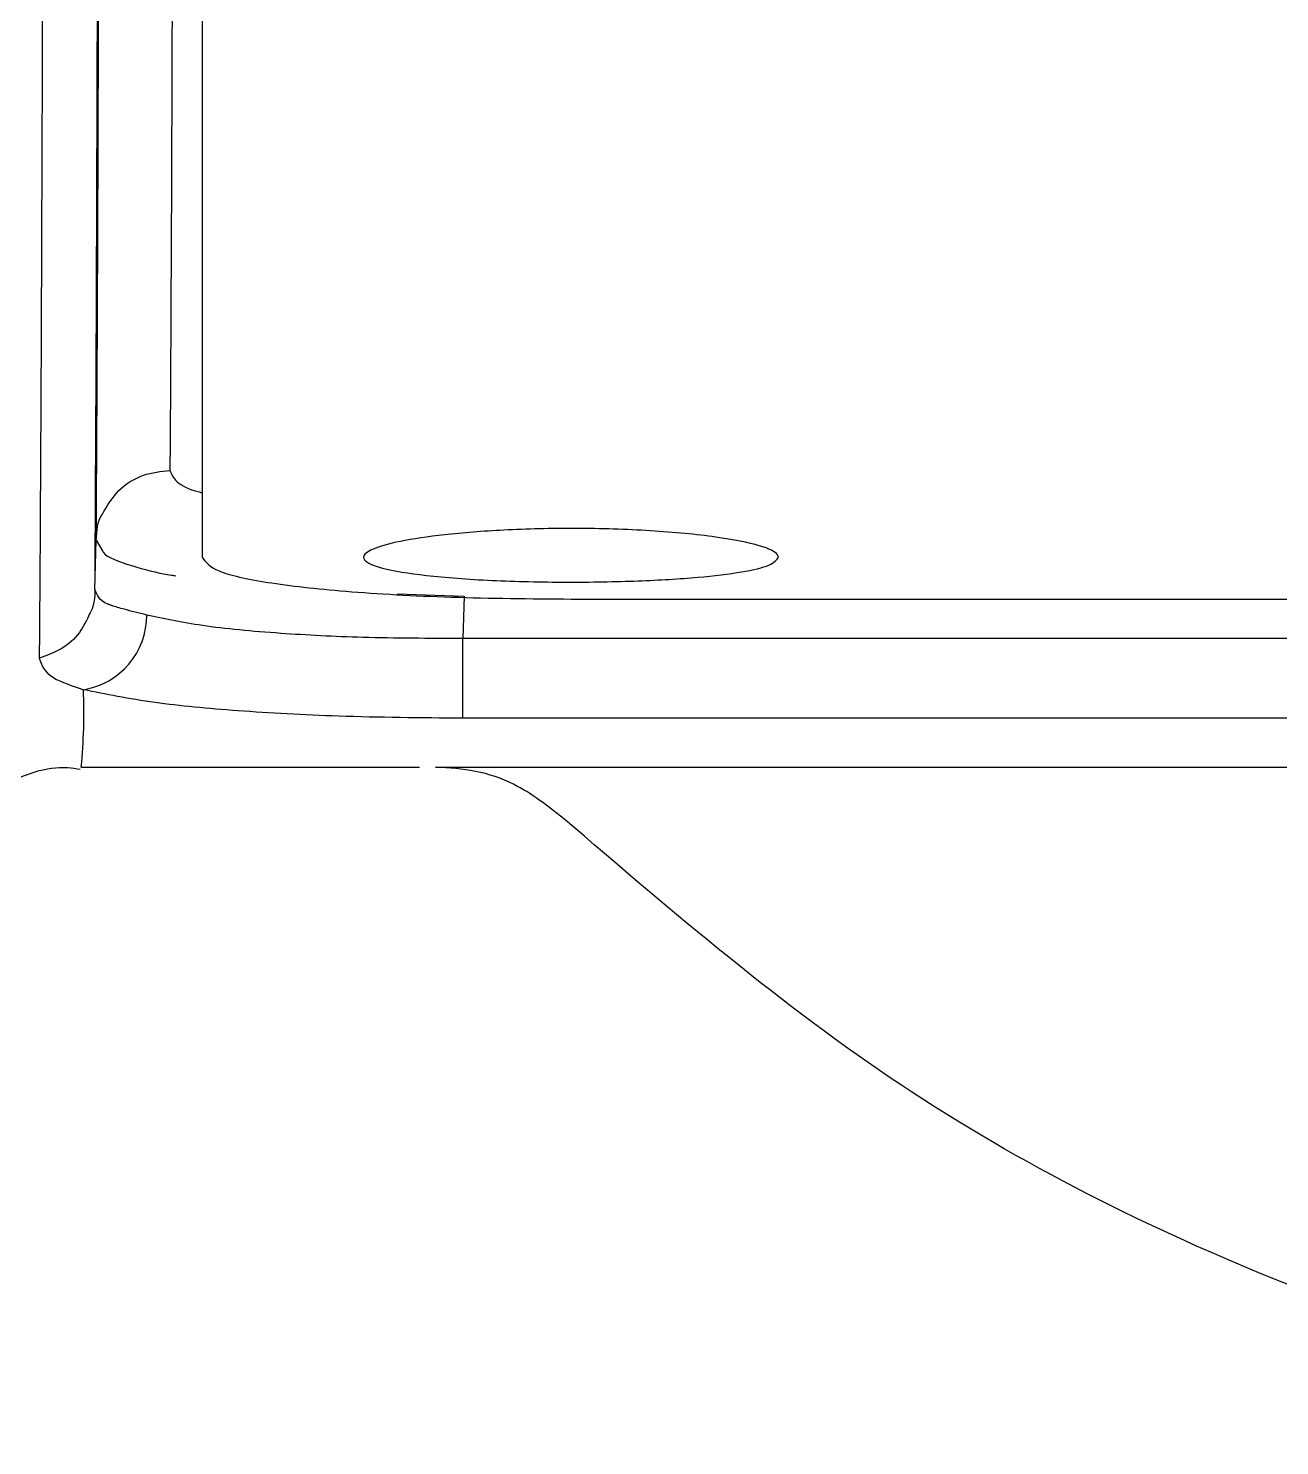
# Model space of a CAD drawing. Header units: millimetres. Extents: x 2126 to 3741, y 477 to 1658.
# Drawn here: x 2347.35 to 2360.92, y 803.97 to 819.34 of the extents above; entities that cross this region are included whole.
import ezdxf

# ---------------------------------------------------------------- set-up
doc = ezdxf.new("R2010")
doc.units = ezdxf.units.MM

msp = doc.modelspace()

# ---------------------------------------------------------------- linework, layer by layer
at = {"color": 7, "linetype": 'Continuous', "lineweight": 25}
for p, q in [((2348.074, 813.254), (2348.088, 813.791)), ((2348.088, 813.791), (2348.159, 813.667)), ((2351.35, 813.207), (2352.074, 813.185)), ((2352.077, 813.185), (2352.065, 812.724)), ((2353.238, 813.152), (2380.139, 813.151)), ((2352.065, 812.724), (2352.062, 812.724)), ((2380.357, 812.726), (2352.065, 812.724)), ((2380.801, 811.862), (2352.064, 811.859)), ((2347.925, 811.329), (2351.594, 811.329)), ((2351.769, 811.329), (2381.075, 811.329))]:
    msp.add_line(p, q, dxfattribs=at)
for centre, radius, start, end in [((2347.816, 812.978), 0.82, 279.3772, 0.0285), ((2149.826, 812.504), 202.239, 359.81736, 0.06236), ((2341.89, 811.925), 6.064, 354.3642, 2.3073)]:
    msp.add_arc(centre, radius, start, end, dxfattribs=at)
for points, knots in [([(2347.566, 903.27), (2347.567, 900.245), (2347.569, 894.209), (2347.569, 885.056), (2347.568, 876.014), (2347.565, 867.186), (2347.56, 858.694), (2347.555, 851.85), (2347.55, 846.393), (2347.545, 842.04), (2347.539, 837.582), (2347.533, 833.103), (2347.526, 828.969), (2347.518, 825.229), (2347.51, 821.911), (2347.501, 818.876), (2347.491, 816.223), (2347.48, 813.988), (2347.473, 813.01), (2347.469, 812.511)], [0, 0, 0, 0, 0.074691, 0.149062, 0.223115, 0.296848, 0.370262, 0.443356, 0.483243, 0.526636, 0.573536, 0.623941, 0.677851, 0.725458, 0.775499, 0.827974, 0.882883, 0.940225, 1, 1, 1, 1]), ([(2348.074, 813.254), (2348.078, 813.979), (2348.087, 815.429), (2348.1, 819.219), (2348.112, 824.117), (2348.123, 830.158), (2348.133, 837.206), (2348.141, 845.149), (2348.148, 853.849), (2348.153, 863.155), (2348.156, 871.597), (2348.157, 878.877), (2348.157, 882.881), (2348.158, 884.883)], [0, 0, 0, 0, 0.0981345, 0.196269, 0.2944034, 0.3925379, 0.4906723, 0.5888066, 0.686941, 0.7850753, 0.8832097, 0.9416048, 1, 1, 1, 1]), ([(2348.088, 813.791), (2348.091, 814.291), (2348.097, 815.277), (2348.107, 817.557), (2348.115, 820.318), (2348.123, 823.546), (2348.131, 827.157), (2348.138, 831.703), (2348.146, 837.306), (2348.153, 844.025), (2348.159, 850.928), (2348.164, 857.857), (2348.167, 864.681), (2348.169, 871.291), (2348.17, 877.601), (2348.171, 882.105), (2348.171, 884.488), (2348.171, 884.883)], [0, 0, 0, 0, 0.07139, 0.140843, 0.208359, 0.273937, 0.337578, 0.399281, 0.488173, 0.572709, 0.652888, 0.72871, 0.800173, 0.867277, 0.930021, 0.988406, 1, 1, 1, 1]), ([(2348.969, 884.883), (2348.969, 883.61), (2348.969, 881.284), (2348.968, 877.921), (2348.968, 874.788), (2348.967, 871.671), (2348.966, 868.578), (2348.965, 865.512), (2348.964, 862.481), (2348.962, 858.227), (2348.958, 852.686), (2348.953, 845.942), (2348.947, 839.215), (2348.939, 833.494), (2348.932, 828.773), (2348.924, 824.97), (2348.916, 821.536), (2348.907, 818.578), (2348.897, 816.125), (2348.89, 815.079), (2348.887, 814.547)], [0, 0, 0, 0, 0.037781, 0.069081, 0.100468, 0.131943, 0.163506, 0.195157, 0.226895, 0.258722, 0.330934, 0.408983, 0.49287, 0.582593, 0.645672, 0.711347, 0.779618, 0.850484, 0.923944, 1, 1, 1, 1]), ([(2349.237, 877.744), (2349.237, 877.097), (2349.237, 873.862), (2349.237, 868.11), (2349.237, 861.911), (2349.237, 855.901), (2349.237, 851.262), (2349.237, 845.724), (2349.237, 841.516), (2349.237, 836.582), (2349.237, 831.984), (2349.237, 827.889), (2349.238, 824.207), (2349.238, 821.599), (2349.238, 818.789), (2349.238, 816.918), (2349.238, 814.89), (2349.238, 814.134), (2349.238, 813.605)], [0, 0, 0, 0, 0.020124, 0.100733, 0.181328, 0.221587, 0.302184, 0.342442, 0.423039, 0.463298, 0.543894, 0.624491, 0.664749, 0.745346, 0.785604, 0.8662, 0.906458, 1, 1, 1, 1]), ([(2348.154, 814.074), (2348.207, 814.164), (2348.314, 814.344), (2348.586, 814.515), (2348.789, 814.537), (2348.887, 814.547)], [0, 0, 0, 0, 0.340772, 0.682983, 1, 1, 1, 1]), ([(2348.887, 814.547), (2348.904, 814.506), (2348.939, 814.423), (2349.089, 814.342), (2349.227, 814.308), (2349.238, 814.305)], [0, 0, 0, 0, 0.478278, 0.958145, 1, 1, 1, 1]), ([(2348.088, 813.791), (2348.093, 813.892), (2348.097, 813.994), (2348.154, 814.074), (2348.154, 814.074)], [0, 0, 0, 0, 0.993864, 1, 1, 1, 1]), ([(2355.488, 813.605), (2355.467, 813.576), (2355.426, 813.517), (2355.104, 813.443), (2354.616, 813.383), (2353.956, 813.344), (2353.175, 813.331), (2352.362, 813.349), (2351.65, 813.402), (2351.165, 813.481), (2351.003, 813.555), (2350.977, 813.625), (2351.059, 813.695), (2351.369, 813.782), (2351.861, 813.855), (2352.519, 813.907), (2353.3, 813.925), (2354.113, 813.9), (2354.825, 813.832), (2355.308, 813.736), (2355.476, 813.656), (2355.486, 813.614), (2355.488, 813.605)], [0, 0, 0, 0, 0.046276, 0.092718, 0.141712, 0.195186, 0.253683, 0.315262, 0.376916, 0.434375, 0.485818, 0.499994, 0.546246, 0.592694, 0.641795, 0.695152, 0.753509, 0.815387, 0.876849, 0.934145, 0.985724, 1, 1, 1, 1]), ([(2348.159, 813.667), (2348.161, 813.664), (2348.194, 813.603), (2348.448, 813.521), (2348.735, 813.437), (2348.934, 813.407), (2348.95, 813.405)], [0, 0, 0, 0, 0.033726, 0.552141, 0.964699, 1, 1, 1, 1]), ([(2349.238, 813.605), (2349.275, 813.554), (2349.348, 813.451), (2349.918, 813.326), (2350.785, 813.229), (2351.933, 813.164), (2352.798, 813.156), (2353.238, 813.152)], [0, 0, 0, 0, 0.18467, 0.369999, 0.565857, 0.779451, 1, 1, 1, 1]), ([(2348.074, 813.254), (2348.07, 813.172), (2348.066, 813.079), (2348.021, 813), (2348.016, 812.992)], [0, 0, 0, 0, 0.891165, 1, 1, 1, 1]), ([(2348.636, 812.979), (2348.55, 813), (2348.4, 813.037), (2348.283, 813.071), (2348.233, 813.089), (2348.22, 813.094), (2348.216, 813.095), (2348.121, 813.134), (2348.097, 813.194), (2348.074, 813.254)], [0, 0, 0, 0, 0.252941, 0.435264, 0.483749, 0.497314, 0.501428, 0.503761, 1, 1, 1, 1]), ([(2348.016, 812.992), (2347.983, 812.922), (2347.912, 812.772), (2347.717, 812.599), (2347.55, 812.54), (2347.469, 812.511)], [0, 0, 0, 0, 0.306526, 0.659337, 1, 1, 1, 1]), ([(2352.062, 812.724), (2351.696, 812.725), (2351.007, 812.728), (2350.04, 812.777), (2349.218, 812.854), (2348.825, 812.938), (2348.636, 812.979)], [0, 0, 0, 0, 0.266066, 0.500454, 0.760276, 1, 1, 1, 1]), ([(2347.469, 812.511), (2347.494, 812.437), (2347.537, 812.308), (2347.827, 812.21), (2347.95, 812.169)], [0, 0, 0, 0, 0.578809, 1, 1, 1, 1]), ([(2352.064, 811.859), (2351.608, 811.863), (2350.754, 811.871), (2349.621, 811.934), (2348.65, 812.026), (2348.192, 812.119), (2347.95, 812.169)], [0, 0, 0, 0, 0.2747244, 0.5156261, 0.7443937, 1, 1, 1, 1]), ([(2346.534, 810.761), (2346.539, 810.768), (2346.675, 810.941), (2347.099, 811.165), (2347.586, 811.357), (2347.869, 811.314), (2347.914, 811.307)], [0, 0, 0, 0, 0.017313, 0.441285, 0.909661, 1, 1, 1, 1]), ([(2353.156, 810.773), (2352.983, 810.909), (2352.695, 811.136), (2352.205, 811.302), (2351.914, 811.32), (2351.769, 811.329)], [0, 0, 0, 0, 0.429758, 0.714796, 1, 1, 1, 1])]:
    msp.add_open_spline(points, degree=3, knots=knots, dxfattribs=at)
msp.add_open_spline([(2370.097, 803.969), (2368.537, 804.054), (2365.418, 804.226), (2360.92, 805.613), (2356.712, 807.722), (2354.341, 809.756), (2353.156, 810.773)], degree=3, dxfattribs=at)

doc.saveas('drawing.dxf')
